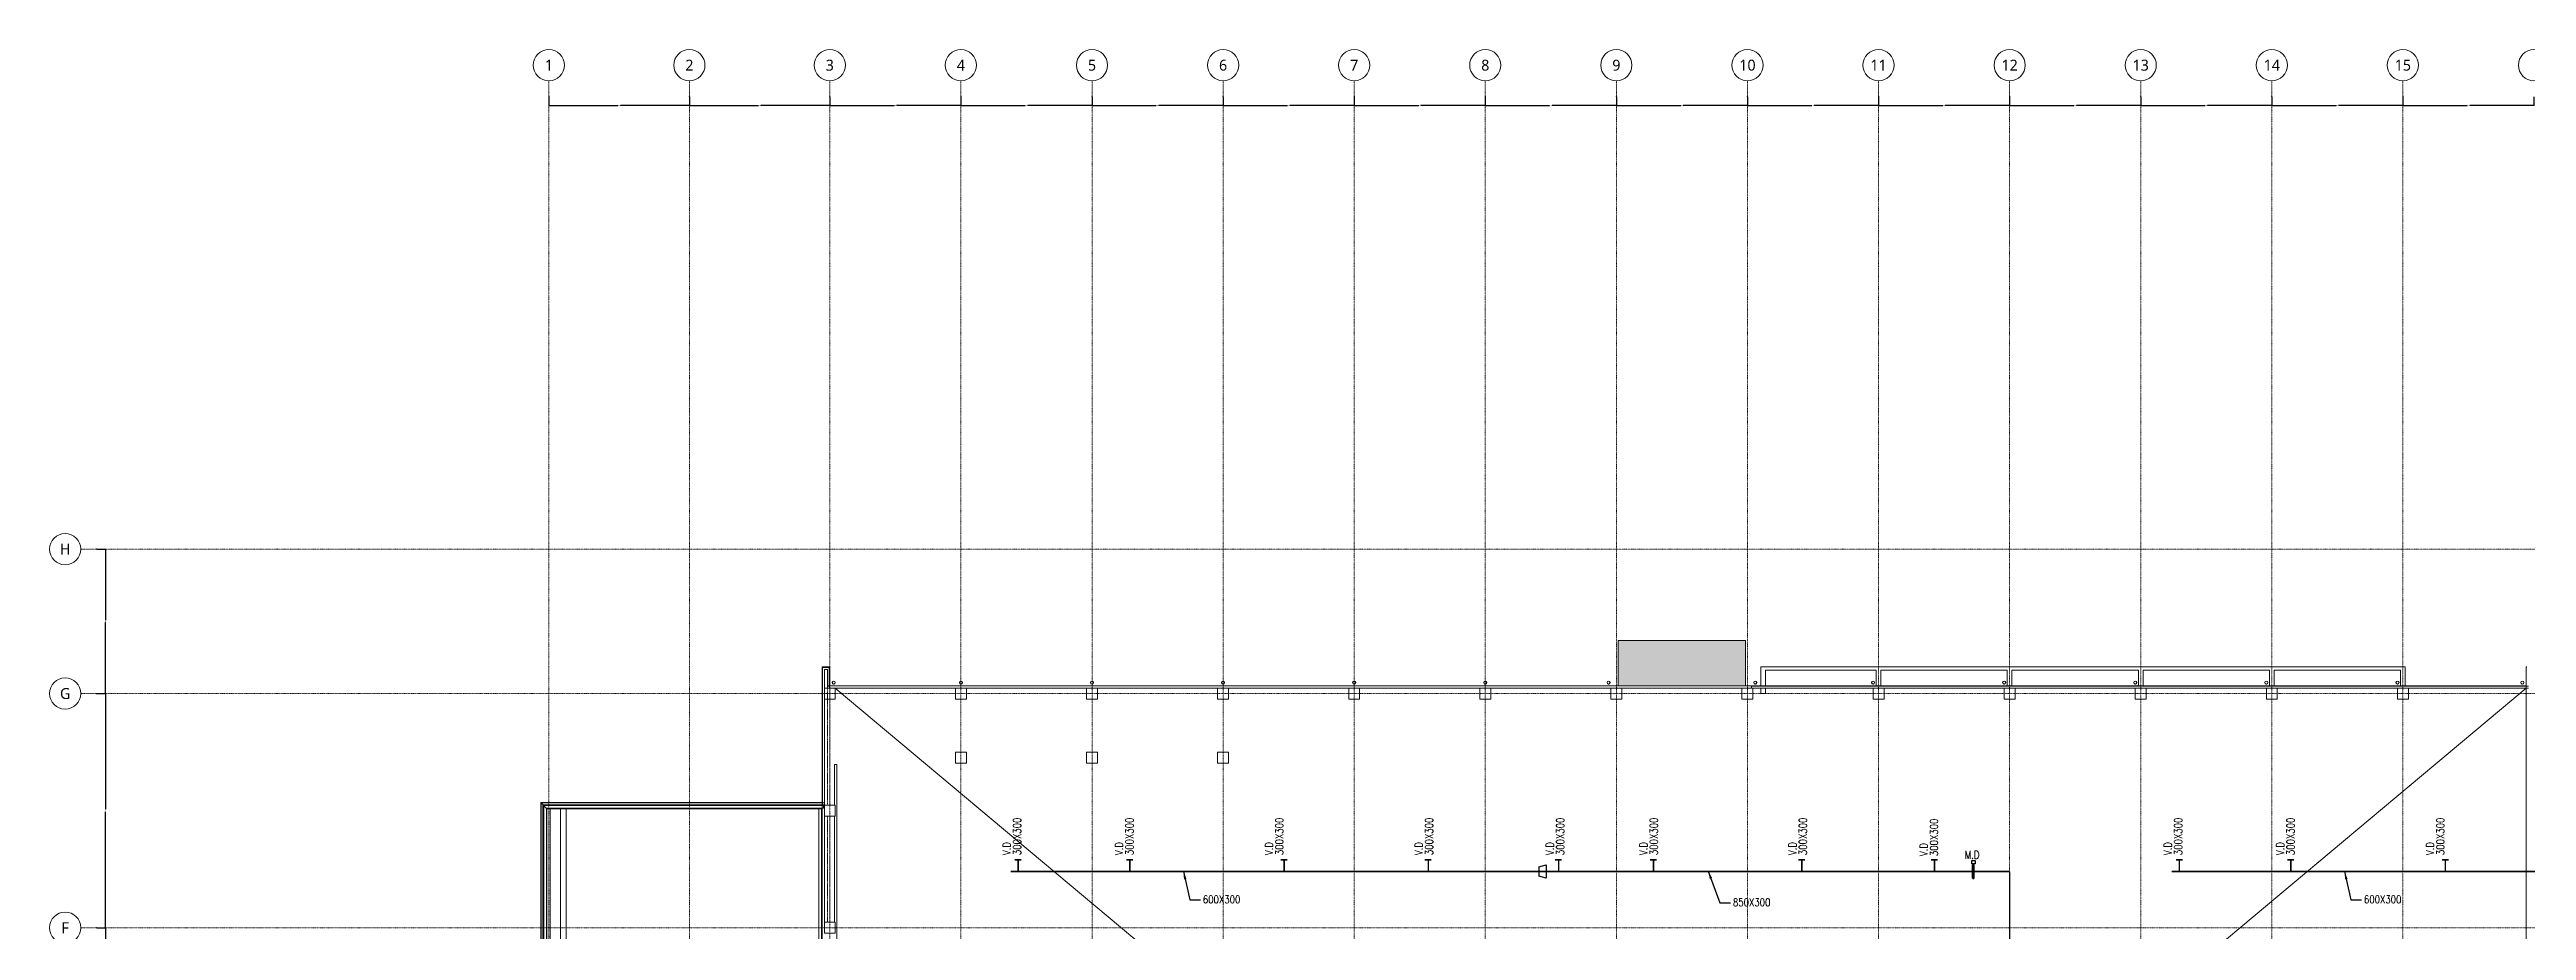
# Model space of a CAD drawing. Extents: x -255138 to 664740, y -29000 to 131250.
# Drawn here: x -32000 to 126718, y 74825 to 131250 of the extents above; entities that cross this region are included whole.
import ezdxf
from ezdxf.enums import TextEntityAlignment as Align

# ---------------------------------------------------------------- set-up
doc = ezdxf.new("R2010")
doc.units = 0
doc.header["$LTSCALE"] = 10
for name, pattern in [('H12PL4$0$JJP_三點線', [0.9, 0.3, -0.15, 0, -0.15, 0, -0.15, 0, -0.15]), ('H12PL4$0$JJP_虛線(退縮線、投影線、地下室範圍、非屬本工程、圖面分區)', [0.45, 0.3, -0.15]), ('XFM1D40-200k$0$HIDDEN2', [0.1875, 0.125, -0.0625])]:
    doc.linetypes.add(name, pattern=pattern)
for name, color, linetype in [('H12PL4$0$A-DIM', 252, 'Continuous'), ('H12PL4$0$A-OBJE-2D', 252, 'Continuous'), ('H12PL4$0$A-OBJE-MEP', 252, 'Continuous'), ('H12PL4$0$A-WALL-EX', 252, 'Continuous'), ('H12PL4$0$A-WALL-IN', 252, 'Continuous'), ('H12PL4$0$Hattch', 252, 'Continuous'), ('H12PL4$0$S-COL', 252, 'Continuous'), ('H12PL4$0$S-FNDN', 252, 'Continuous'), ('H12PL4$0$S-GRID', 252, 'Continuous'), ('H12PL4$0$S-SLAB-SHOW', 252, 'Continuous'), ('XFM1D40-200k$0$M-CWTR-TEXT', 4, 'Continuous'), ('XFM1D40-200k$0$M-HVAC-CMDUCT', 150, 'Continuous'), ('XFM1D40-200k$0$M-HVAC-DAPR', 3, 'Continuous'), ('XFM1D40-200k$0$M-PIPE-TEXT-ARROR', 91, 'Continuous')]:
    doc.layers.add(name, color=color, linetype=linetype)
doc.styles.add('H12PL4$0$dim-txt', font='isocp.shx', dxfattribs={"width": 0.7, "bigfont": 'chineset.shx'})
doc.styles.add('H12PL4$0$Standard', font='', dxfattribs={"width": 0.8})
doc.styles.add('XFM1D40-200k$0$12P7-XCM2P10$0$AA-TXT', font='simplex.shx', dxfattribs={"bigfont": 'china.shx'})
doc.styles.add('XFM1D40-200k$0$STANDARD', font='SIMPLEX', dxfattribs={"bigfont": 'BIGFONT'})
doc.styles.get('H12PL4$0$Standard').set_extended_font_data('Microsoft JhengHei')
doc.dimstyles.new('H12PL4$0$ARCH-dim-200MM', dxfattribs={"dimscale": 200, "dimtxt": 0.3, "dimasz": 0.1, "dimexe": 0.1, "dimexo": 0.1, "dimgap": 0.05, "dimtad": 1, "dimdec": 0, "dimlfac": 10, "dimrnd": 0.5, "dimdsep": 46, "dimtxsty": 'H12PL4$0$dim-txt', "dimblk": 'H12PL4$0$_Dot', "dimcen": 2, "dimclrd": 256, "dimclre": 256, "dimclrt": 256, "dimadec": 0, "dimazin": 0, "dimtfac": 1, "dimtix": 1, "dimtmove": 2, "dimatfit": 3, "dimldrblk": 'H12PL4$0$_OBLIQUE', "dimfxl": 1, "dimtvp": 1, "dimtolj": 1, "dimarcsym": 0})
doc.dimstyles.new('XFM1D40-200k$0$Standard', dxfattribs={"dimtxt": 0.18, "dimasz": 0.18, "dimexe": 0.18, "dimexo": 0.0625, "dimgap": 0.09, "dimtad": 0, "dimtih": 1, "dimtoh": 1, "dimdec": 4, "dimzin": 0, "dimdsep": 46, "dimtxsty": 'XFM1D40-200k$0$STANDARD', "dimcen": 0.09, "dimadec": 0, "dimazin": 0, "dimtfac": 1, "dimtdec": 4, "dimtofl": 0, "dimtmove": 0, "dimatfit": 3, "dimfxl": 1, "dimtolj": 1, "dimtzin": 0, "dimarcsym": 0})

# ---------------------------------------------------------------- blocks, each defined once
blk = doc.blocks.new('*D161')
at = {"layer": 'DEFPOINTS', "color": 0, "linetype": 'Continuous', "transparency": 16777216}
for p in [(-29000, 99250), (-29000, 90000), (-28420, 90000)]:
    blk.add_point(p, dxfattribs=at)
at = {"layer": 'H12PL4$0$A-DIM', "linetype": 'Continuous', "lineweight": -2, "transparency": 16777216}
for p, q in [((-28980, 99250), (-28400, 99250)), ((-28420, 99230), (-28420, 94703)), ((-28420, 90020), (-28420, 94547)), ((-28980, 90000), (-28400, 90000))]:
    blk.add_line(p, q, dxfattribs=at)
at = {"layer": 'H12PL4$0$A-DIM', "linetype": 'Continuous', "lineweight": 0, "transparency": 16777216, "insert": (-28420, 94625), "char_height": 60, "attachment_point": 5, "rotation": 90, "style": 'H12PL4$0$dim-txt'}
blk.add_mtext('\\A1;92500', dxfattribs=at)
blk = doc.blocks.new('H12PL4$0$_Dot')
blk = doc.blocks.new('H12PL4$0$_OBLIQUE')
at = {"color": 0, "linetype": 'ByBlock', "lineweight": -2}
blk.add_line((-0.5, -0.5), (0.5, 0.5), dxfattribs=at)
blk = doc.blocks.new('*D162')
at = {"layer": 'DEFPOINTS', "color": 0, "linetype": 'Continuous', "transparency": 16777216}
for p in [(-29000, 90000), (-29000, 75000), (-28420, 75000)]:
    blk.add_point(p, dxfattribs=at)
at = {"layer": 'H12PL4$0$A-DIM', "linetype": 'Continuous', "lineweight": -2, "transparency": 16777216}
for p, q in [((-28980, 90000), (-28400, 90000)), ((-28420, 89980), (-28420, 82588)), ((-28420, 75020), (-28420, 82412)), ((-28980, 75000), (-28400, 75000))]:
    blk.add_line(p, q, dxfattribs=at)
at = {"layer": 'H12PL4$0$A-DIM', "linetype": 'Continuous', "lineweight": 0, "transparency": 16777216, "insert": (-28420, 82500), "char_height": 60, "attachment_point": 5, "rotation": 90, "style": 'H12PL4$0$dim-txt'}
blk.add_mtext('\\A1;150000', dxfattribs=at)
blk = doc.blocks.new('*D163')
at = {"layer": 'DEFPOINTS', "color": 0, "linetype": 'Continuous', "transparency": 16777216}
for p in [(-29000, 75000), (-29000, 60000), (-28420, 60000)]:
    blk.add_point(p, dxfattribs=at)
at = {"layer": 'H12PL4$0$A-DIM', "linetype": 'Continuous', "lineweight": -2, "transparency": 16777216}
for p, q in [((-28980, 75000), (-28400, 75000)), ((-28420, 74980), (-28420, 67588)), ((-28420, 60020), (-28420, 67412)), ((-28980, 60000), (-28400, 60000))]:
    blk.add_line(p, q, dxfattribs=at)
at = {"layer": 'H12PL4$0$A-DIM', "linetype": 'Continuous', "lineweight": 0, "transparency": 16777216, "insert": (-28420, 67500), "char_height": 60, "attachment_point": 5, "rotation": 90, "style": 'H12PL4$0$dim-txt'}
blk.add_mtext('\\A1;150000', dxfattribs=at)
blk = doc.blocks.new('*D168')
at = {"layer": 'DEFPOINTS', "color": 0, "linetype": 'Continuous', "transparency": 16777216}
for p in [(0, 128250), (9000, 128250), (9000, 127670)]:
    blk.add_point(p, dxfattribs=at)
at = {"layer": 'H12PL4$0$A-DIM', "linetype": 'Continuous', "lineweight": -2, "transparency": 16777216}
for p, q in [((0, 128230), (0, 127650)), ((20, 127670), (4422, 127670)), ((8980, 127670), (4578, 127670)), ((9000, 128230), (9000, 127650))]:
    blk.add_line(p, q, dxfattribs=at)
at = {"layer": 'H12PL4$0$A-DIM', "linetype": 'Continuous', "lineweight": 0, "transparency": 16777216, "insert": (4500, 127670), "char_height": 60, "attachment_point": 5, "style": 'H12PL4$0$dim-txt'}
blk.add_mtext('\\A1;90000', dxfattribs=at)
blk = doc.blocks.new('*D169')
at = {"layer": 'DEFPOINTS', "color": 0, "linetype": 'Continuous', "transparency": 16777216}
for p in [(9000, 128250), (18000, 128250), (18000, 127670)]:
    blk.add_point(p, dxfattribs=at)
at = {"layer": 'H12PL4$0$A-DIM', "linetype": 'Continuous', "lineweight": -2, "transparency": 16777216}
for p, q in [((9000, 128230), (9000, 127650)), ((9020, 127670), (13422, 127670)), ((17980, 127670), (13578, 127670)), ((18000, 128230), (18000, 127650))]:
    blk.add_line(p, q, dxfattribs=at)
at = {"layer": 'H12PL4$0$A-DIM', "linetype": 'Continuous', "lineweight": 0, "transparency": 16777216, "insert": (13500, 127670), "char_height": 60, "attachment_point": 5, "style": 'H12PL4$0$dim-txt'}
blk.add_mtext('\\A1;90000', dxfattribs=at)
blk = doc.blocks.new('*D170')
at = {"layer": 'DEFPOINTS', "color": 0, "linetype": 'Continuous', "transparency": 16777216}
for p in [(18000, 128250), (26400, 128250), (26400, 127670)]:
    blk.add_point(p, dxfattribs=at)
at = {"layer": 'H12PL4$0$A-DIM', "linetype": 'Continuous', "lineweight": -2, "transparency": 16777216}
for p, q in [((18000, 128230), (18000, 127650)), ((18020, 127670), (22121, 127670)), ((26380, 127670), (22279, 127670)), ((26400, 128230), (26400, 127650))]:
    blk.add_line(p, q, dxfattribs=at)
at = {"layer": 'H12PL4$0$A-DIM', "linetype": 'Continuous', "lineweight": 0, "transparency": 16777216, "insert": (22200, 127670), "char_height": 60, "attachment_point": 5, "style": 'H12PL4$0$dim-txt'}
blk.add_mtext('\\A1;84000', dxfattribs=at)
blk = doc.blocks.new('*D171')
at = {"layer": 'DEFPOINTS', "color": 0, "linetype": 'Continuous', "transparency": 16777216}
for p in [(26400, 128250), (34800, 128250), (34800, 127670)]:
    blk.add_point(p, dxfattribs=at)
at = {"layer": 'H12PL4$0$A-DIM', "linetype": 'Continuous', "lineweight": -2, "transparency": 16777216}
for p, q in [((26400, 128230), (26400, 127650)), ((26420, 127670), (30521, 127670)), ((34780, 127670), (30679, 127670)), ((34800, 128230), (34800, 127650))]:
    blk.add_line(p, q, dxfattribs=at)
at = {"layer": 'H12PL4$0$A-DIM', "linetype": 'Continuous', "lineweight": 0, "transparency": 16777216, "insert": (30600, 127670), "char_height": 60, "attachment_point": 5, "style": 'H12PL4$0$dim-txt'}
blk.add_mtext('\\A1;84000', dxfattribs=at)
blk = doc.blocks.new('*D172')
at = {"layer": 'DEFPOINTS', "color": 0, "linetype": 'Continuous', "transparency": 16777216}
for p in [(34800, 128250), (43200, 128250), (43200, 127670)]:
    blk.add_point(p, dxfattribs=at)
at = {"layer": 'H12PL4$0$A-DIM', "linetype": 'Continuous', "lineweight": -2, "transparency": 16777216}
for p, q in [((34800, 128230), (34800, 127650)), ((34820, 127670), (38921, 127670)), ((43180, 127670), (39079, 127670)), ((43200, 128230), (43200, 127650))]:
    blk.add_line(p, q, dxfattribs=at)
at = {"layer": 'H12PL4$0$A-DIM', "linetype": 'Continuous', "lineweight": 0, "transparency": 16777216, "insert": (39000, 127670), "char_height": 60, "attachment_point": 5, "style": 'H12PL4$0$dim-txt'}
blk.add_mtext('\\A1;84000', dxfattribs=at)
blk = doc.blocks.new('*D173')
at = {"layer": 'DEFPOINTS', "color": 0, "linetype": 'Continuous', "transparency": 16777216}
for p in [(43200, 128250), (51600, 128250), (51600, 127670)]:
    blk.add_point(p, dxfattribs=at)
at = {"layer": 'H12PL4$0$A-DIM', "linetype": 'Continuous', "lineweight": -2, "transparency": 16777216}
for p, q in [((43200, 128230), (43200, 127650)), ((43220, 127670), (47321, 127670)), ((51580, 127670), (47479, 127670)), ((51600, 128230), (51600, 127650))]:
    blk.add_line(p, q, dxfattribs=at)
at = {"layer": 'H12PL4$0$A-DIM', "linetype": 'Continuous', "lineweight": 0, "transparency": 16777216, "insert": (47400, 127670), "char_height": 60, "attachment_point": 5, "style": 'H12PL4$0$dim-txt'}
blk.add_mtext('\\A1;84000', dxfattribs=at)
blk = doc.blocks.new('*D174')
at = {"layer": 'DEFPOINTS', "color": 0, "linetype": 'Continuous', "transparency": 16777216}
for p in [(51600, 128250), (60000, 128250), (60000, 127670)]:
    blk.add_point(p, dxfattribs=at)
at = {"layer": 'H12PL4$0$A-DIM', "linetype": 'Continuous', "lineweight": -2, "transparency": 16777216}
for p, q in [((51600, 128230), (51600, 127650)), ((51620, 127670), (55721, 127670)), ((59980, 127670), (55879, 127670)), ((60000, 128230), (60000, 127650))]:
    blk.add_line(p, q, dxfattribs=at)
at = {"layer": 'H12PL4$0$A-DIM', "linetype": 'Continuous', "lineweight": 0, "transparency": 16777216, "insert": (55800, 127670), "char_height": 60, "attachment_point": 5, "style": 'H12PL4$0$dim-txt'}
blk.add_mtext('\\A1;84000', dxfattribs=at)
blk = doc.blocks.new('*D175')
at = {"layer": 'DEFPOINTS', "color": 0, "linetype": 'Continuous', "transparency": 16777216}
for p in [(60000, 128250), (68400, 128250), (68400, 127670)]:
    blk.add_point(p, dxfattribs=at)
at = {"layer": 'H12PL4$0$A-DIM', "linetype": 'Continuous', "lineweight": -2, "transparency": 16777216}
for p, q in [((60000, 128230), (60000, 127650)), ((60020, 127670), (64121, 127670)), ((68380, 127670), (64279, 127670)), ((68400, 128230), (68400, 127650))]:
    blk.add_line(p, q, dxfattribs=at)
at = {"layer": 'H12PL4$0$A-DIM', "linetype": 'Continuous', "lineweight": 0, "transparency": 16777216, "insert": (64200, 127670), "char_height": 60, "attachment_point": 5, "style": 'H12PL4$0$dim-txt'}
blk.add_mtext('\\A1;84000', dxfattribs=at)
blk = doc.blocks.new('*D176')
at = {"layer": 'DEFPOINTS', "color": 0, "linetype": 'Continuous', "transparency": 16777216}
for p in [(68400, 128250), (76800, 128250), (76800, 127670)]:
    blk.add_point(p, dxfattribs=at)
at = {"layer": 'H12PL4$0$A-DIM', "linetype": 'Continuous', "lineweight": -2, "transparency": 16777216}
for p, q in [((68400, 128230), (68400, 127650)), ((68420, 127670), (72521, 127670)), ((76780, 127670), (72679, 127670)), ((76800, 128230), (76800, 127650))]:
    blk.add_line(p, q, dxfattribs=at)
at = {"layer": 'H12PL4$0$A-DIM', "linetype": 'Continuous', "lineweight": 0, "transparency": 16777216, "insert": (72600, 127670), "char_height": 60, "attachment_point": 5, "style": 'H12PL4$0$dim-txt'}
blk.add_mtext('\\A1;84000', dxfattribs=at)
blk = doc.blocks.new('*D177')
at = {"layer": 'DEFPOINTS', "color": 0, "linetype": 'Continuous', "transparency": 16777216}
for p in [(76800, 128250), (85200, 128250), (85200, 127670)]:
    blk.add_point(p, dxfattribs=at)
at = {"layer": 'H12PL4$0$A-DIM', "linetype": 'Continuous', "lineweight": -2, "transparency": 16777216}
for p, q in [((76800, 128230), (76800, 127650)), ((76820, 127670), (80921, 127670)), ((85180, 127670), (81079, 127670)), ((85200, 128230), (85200, 127650))]:
    blk.add_line(p, q, dxfattribs=at)
at = {"layer": 'H12PL4$0$A-DIM', "linetype": 'Continuous', "lineweight": 0, "transparency": 16777216, "insert": (81000, 127670), "char_height": 60, "attachment_point": 5, "style": 'H12PL4$0$dim-txt'}
blk.add_mtext('\\A1;84000', dxfattribs=at)
blk = doc.blocks.new('*D178')
at = {"layer": 'DEFPOINTS', "color": 0, "linetype": 'Continuous', "transparency": 16777216}
for p in [(85200, 128250), (93600, 128250), (93600, 127670)]:
    blk.add_point(p, dxfattribs=at)
at = {"layer": 'H12PL4$0$A-DIM', "linetype": 'Continuous', "lineweight": -2, "transparency": 16777216}
for p, q in [((85200, 128230), (85200, 127650)), ((85220, 127670), (89321, 127670)), ((93580, 127670), (89479, 127670)), ((93600, 128230), (93600, 127650))]:
    blk.add_line(p, q, dxfattribs=at)
at = {"layer": 'H12PL4$0$A-DIM', "linetype": 'Continuous', "lineweight": 0, "transparency": 16777216, "insert": (89400, 127670), "char_height": 60, "attachment_point": 5, "style": 'H12PL4$0$dim-txt'}
blk.add_mtext('\\A1;84000', dxfattribs=at)
blk = doc.blocks.new('*D179')
at = {"layer": 'DEFPOINTS', "color": 0, "linetype": 'Continuous', "transparency": 16777216}
for p in [(93600, 128250), (102000, 128250), (102000, 127670)]:
    blk.add_point(p, dxfattribs=at)
at = {"layer": 'H12PL4$0$A-DIM', "linetype": 'Continuous', "lineweight": -2, "transparency": 16777216}
for p, q in [((93600, 128230), (93600, 127650)), ((93620, 127670), (97721, 127670)), ((101980, 127670), (97879, 127670)), ((102000, 128230), (102000, 127650))]:
    blk.add_line(p, q, dxfattribs=at)
at = {"layer": 'H12PL4$0$A-DIM', "linetype": 'Continuous', "lineweight": 0, "transparency": 16777216, "insert": (97800, 127670), "char_height": 60, "attachment_point": 5, "style": 'H12PL4$0$dim-txt'}
blk.add_mtext('\\A1;84000', dxfattribs=at)
blk = doc.blocks.new('*D180')
at = {"layer": 'DEFPOINTS', "color": 0, "linetype": 'Continuous', "transparency": 16777216}
for p in [(102000, 128250), (110400, 128250), (110400, 127670)]:
    blk.add_point(p, dxfattribs=at)
at = {"layer": 'H12PL4$0$A-DIM', "linetype": 'Continuous', "lineweight": -2, "transparency": 16777216}
for p, q in [((102000, 128230), (102000, 127650)), ((102020, 127670), (106121, 127670)), ((110380, 127670), (106279, 127670)), ((110400, 128230), (110400, 127650))]:
    blk.add_line(p, q, dxfattribs=at)
at = {"layer": 'H12PL4$0$A-DIM', "linetype": 'Continuous', "lineweight": 0, "transparency": 16777216, "insert": (106200, 127670), "char_height": 60, "attachment_point": 5, "style": 'H12PL4$0$dim-txt'}
blk.add_mtext('\\A1;84000', dxfattribs=at)
blk = doc.blocks.new('*D181')
at = {"layer": 'DEFPOINTS', "color": 0, "linetype": 'Continuous', "transparency": 16777216}
for p in [(110400, 128250), (118800, 128250), (118800, 127670)]:
    blk.add_point(p, dxfattribs=at)
at = {"layer": 'H12PL4$0$A-DIM', "linetype": 'Continuous', "lineweight": -2, "transparency": 16777216}
for p, q in [((110400, 128230), (110400, 127650)), ((110420, 127670), (114521, 127670)), ((118780, 127670), (114679, 127670)), ((118800, 128230), (118800, 127650))]:
    blk.add_line(p, q, dxfattribs=at)
at = {"layer": 'H12PL4$0$A-DIM', "linetype": 'Continuous', "lineweight": 0, "transparency": 16777216, "insert": (114600, 127670), "char_height": 60, "attachment_point": 5, "style": 'H12PL4$0$dim-txt'}
blk.add_mtext('\\A1;84000', dxfattribs=at)
blk = doc.blocks.new('*D182')
at = {"layer": 'DEFPOINTS', "color": 0, "linetype": 'Continuous', "transparency": 16777216}
for p in [(118800, 128250), (127200, 128250), (127200, 127670)]:
    blk.add_point(p, dxfattribs=at)
at = {"layer": 'H12PL4$0$A-DIM', "linetype": 'Continuous', "lineweight": -2, "transparency": 16777216}
for p, q in [((118800, 128230), (118800, 127650)), ((118820, 127670), (122921, 127670)), ((127180, 127670), (123079, 127670)), ((127200, 128230), (127200, 127650))]:
    blk.add_line(p, q, dxfattribs=at)
at = {"layer": 'H12PL4$0$A-DIM', "linetype": 'Continuous', "lineweight": 0, "transparency": 16777216, "insert": (123000, 127670), "char_height": 60, "attachment_point": 5, "style": 'H12PL4$0$dim-txt'}
blk.add_mtext('\\A1;84000', dxfattribs=at)
blk = doc.blocks.new('XFM1D40-200k$0$H-PD')
at = {"layer": 'XFM1D40-200k$0$M-HVAC-DAPR', "ltscale": 0.5}
blk.add_lwpolyline([(-5.5, 11.1), (-5.5, 0), (5.5, 0), (5.5, 11.1)], close=True, dxfattribs=at)
blk = doc.blocks.new('H12PL4')
at = {"layer": 'H12PL4$0$Hattch', "linetype": 'Continuous', "lineweight": 0}
blk.add_hatch(color=256, dxfattribs=at).paths.add_polyline_path([(68520, 93390), (68520, 90500), (76680, 90500), (76680, 93390)])
at = {"layer": 'H12PL4$0$A-OBJE-2D', "lineweight": 0}
for p, q in [((18350, -350), (126700, 90350)), ((126700, -350), (18350, 90350))]:
    blk.add_line(p, q, dxfattribs=at)
at = {"layer": 'H12PL4$0$A-OBJE-MEP', "lineweight": 0, "flags": 128}
for points in [[(18345, 90700, 1), (18155, 90700, 1)], [(26495, 90700, 1), (26305, 90700, 1)], [(34895, 90700, 1), (34705, 90700, 1)], [(43295, 90700, 1), (43105, 90700, 1)], [(51695, 90700, 1), (51505, 90700, 1)], [(60095, 90700, 1), (59905, 90700, 1)], [(67995, 90700, 1), (67805, 90700, 1)], [(77395, 90700, 1), (77205, 90700, 1)], [(84945, 90700, 1), (84755, 90700, 1)], [(93345, 90700, 1), (93155, 90700, 1)], [(101745, 90700, 1), (101555, 90700, 1)], [(110145, 90700, 1), (109955, 90700, 1)], [(118545, 90700, 1), (118355, 90700, 1)], [(126545, 90700, 1), (126355, 90700, 1)]]:
    blk.add_lwpolyline(points, format="xyb", close=True, dxfattribs=at)
at = {"layer": 'H12PL4$0$A-OBJE-MEP', "lineweight": 0}
for centre in [(18250, 90700), (26400, 90700), (34800, 90700), (43200, 90700), (51600, 90700), (60000, 90700), (67900, 90700), (77300, 90700), (84850, 90700), (93250, 90700), (101650, 90700), (110050, 90700), (118450, 90700), (126450, 90700)]:
    blk.add_circle(centre, 100, dxfattribs=at)
at = {"layer": 'H12PL4$0$A-WALL-EX', "lineweight": 0}
for p, q in [((17650, 91665), (17535, 91665)), ((17650, 91665), (17535, 91665)), ((17535, 83000), (17535, 91665)), ((17650, 91665), (17850, 91665)), ((17965, 91665), (17850, 91665)), ((17965, 91665), (17850, 91665)), ((17965, 91665), (17965, 90500)), ((77050, 90465), (126700, 90465)), ((126700, 90465), (126735, 90465)), ((17500, 83000), (17535, 83000)), ((17500, 83000), (17535, 83000)), ((17535, 83000), (17535, 82880)), ((17535, 83000), (17535, 82880)), ((17535, 82972), (17535, 83000)), ((17535, 82972), (17535, 83000)), ((17535, 82880), (17535, 82972)), ((17535, 82880), (17535, 82972)), ((17535, 82880), (17535, 82972)), ((17535, 82880), (17650, 82880)), ((17535, 82880), (17650, 82880)), ((17650, 82880), (17650, 83000)), ((17650, 82880), (17650, 83000))]:
    blk.add_line(p, q, dxfattribs=at)
at = {"layer": 'H12PL4$0$A-WALL-EX', "lineweight": 0, "flags": 128}
for points in [[(17500, -2650), (17500, 91700)], [(17500, -2650), (17500, 91700)], [(17500, -2650), (17500, 91700)], [(17500, -2650), (17500, 91700)], [(17500, 83000), (17500, 91700)], [(17500, 83000), (17500, 91700)], [(17500, 91700), (17535, 91700)], [(17500, 91700), (17500, 83000)], [(17965, 91700), (17535, 91700)], [(17650, 91550), (17850, 91550)], [(17650, 82880), (17650, 91550)], [(17850, 91550), (17850, 90500)], [(17965, 90500), (17850, 90500)], [(18000, 91700), (17965, 91700)], [(17982.5, 90500), (17965, 90500)], [(17982.5, 90500), (17982.5, 90350)], [(18000, 90500), (18000, 91700)], [(18000, 90500), (68150, 90500)], [(18000, 90500), (126700, 90500)], [(77050, 90500), (18000, 90500)], [(77050, 90500), (126700, 90500)], [(77050, 90500), (126700, 90500)], [(126700, 90500), (77050, 90500)], [(126700, 91700), (126735, 91700)], [(126700, 91700), (126700, 90500)], [(126850, 90482.5), (126700, 90482.5)], [(126700, 90482.5), (126700, -482.5)], [(17850, 90350), (17965, 90350)], [(17850, 90350), (17965, 90350)], [(18350, 90350), (26050, 90350)], [(26750, 90350), (34450, 90350)], [(35150, 90350), (42850, 90350)], [(43550, 90350), (51250, 90350)], [(51950, 90350), (59650, 90350)], [(60350, 90350), (68050, 90350)], [(68750, 90350), (76450, 90350)], [(77050, 90465), (77050, 90350)], [(77050, 90350), (77050, 90465)], [(77050, 90350), (126850, 90350)], [(-525, 83025), (-125, 82625)], [(-525, -2675), (-525, 83025)], [(-525, 83025), (17500, 83025)], [(-500, 83000), (-380, 83000)], [(-500, 83000), (-500, -2650)], [(17500, 83000), (-380, 83000)], [(-380, 82880), (17535, 82880)], [(-380, -2530), (-380, 82880)], [(-330, 82830), (-150, 82830)], [(-330, 82830), (-330, -2480)], [(17600, 82830), (-150, 82830)], [(-150, 82650), (17600, 82650)], [(-150, -2300), (-150, 82650)], [(-125, -2275), (-125, 82625)], [(-125, 82625), (17500, 82625)], [(17500, 83025), (17500, 82625)], [(17650, 83000), (17500, 83000)], [(17500, 83000), (17500, -2615)], [(17650, 82880), (17535, 82880)], [(17650, 82880), (17535, 82880)], [(17600, 82650), (17600, 82830)], [(17650, 82850), (17650, 83000)], [(17650, 75350), (17650, 82150)]]:
    blk.add_lwpolyline(points, dxfattribs=at)
at = {"layer": 'H12PL4$0$A-WALL-EX', "linetype": 'H12PL4$0$JJP_虛線(退縮線、投影線、地下室範圍、非屬本工程、圖面分區)', "lineweight": 0, "flags": 128}
for points in [[(18000, 90475), (17850, 90475)], [(17850, 90475), (17850, 82850)], [(18000, 82850), (18000, 90475)], [(17850, 82150), (17850, 75350)], [(18000, 75350), (18000, 82150)]]:
    blk.add_lwpolyline(points, dxfattribs=at)
at = {"layer": 'H12PL4$0$A-WALL-IN', "lineweight": 0, "flags": 128}
for points in [[(18300, 85450), (18300, 82850)], [(18450, 85450), (18300, 85450)], [(18450, -465.1), (18450, 85450)], [(18300, 82150), (18300, 75350)]]:
    blk.add_lwpolyline(points, dxfattribs=at)
at = {"layer": 'H12PL4$0$S-COL', "lineweight": 0, "flags": 128}
for points in [[(17650, 89650), (18350, 89650), (18350, 90350), (17650, 90350)], [(77050, 90350), (76450, 90350), (76450, 89650), (77150, 89650), (77150, 90350)], [(84850, 90350), (84850, 89650), (85550, 89650), (85550, 90350)], [(93250, 90350), (93250, 89650), (93950, 89650), (93950, 90350)], [(101650, 90350), (101650, 89650), (102350, 89650), (102350, 90350)], [(110050, 90350), (110050, 89650), (110750, 89650), (110750, 90350)], [(118450, 90350), (118450, 89650), (119150, 89650), (119150, 90350)]]:
    blk.add_lwpolyline(points, dxfattribs=at)
for points in [[(26050, 89650), (26750, 89650), (26750, 90350), (26050, 90350)], [(34450, 89650), (35150, 89650), (35150, 90350), (34450, 90350)], [(42850, 89650), (43550, 89650), (43550, 90350), (42850, 90350)], [(51250, 89650), (51950, 89650), (51950, 90350), (51250, 90350)], [(59650, 89650), (60350, 89650), (60350, 90350), (59650, 90350)], [(68050, 89650), (68750, 89650), (68750, 90350), (68050, 90350)], [(26050, 85550), (26750, 85550), (26750, 86250), (26050, 86250)], [(34450, 85550), (35150, 85550), (35150, 86250), (34450, 86250)], [(42850, 85550), (43550, 85550), (43550, 86250), (42850, 86250)], [(17650, 82150), (18350, 82150), (18350, 82850), (17650, 82850)], [(17650, 74650), (18350, 74650), (18350, 75350), (17650, 75350)]]:
    blk.add_lwpolyline(points, close=True, dxfattribs=at)
at = {"layer": 'H12PL4$0$S-FNDN', "lineweight": 0, "flags": 128}
for points in [[(77950, 91700), (77650, 91700)], [(77650, 91700), (77650, 90465)], [(77950, 91700), (93450, 91700)], [(77950, 91500), (77950, 90465)], [(77950, 91500), (85050, 91500)], [(85050, 91500), (85050, 90465)], [(85350, 91500), (93450, 91500)], [(85350, 91500), (85350, 90465)], [(93750, 91700), (93450, 91700)], [(93450, 91500), (93450, 90465)], [(93750, 91700), (101850, 91700)], [(93750, 91500), (93750, 90465)], [(93750, 91500), (101850, 91500)], [(102150, 91700), (101850, 91700)], [(101850, 91500), (101850, 90465)], [(102150, 91700), (110250, 91700)], [(102150, 91500), (102150, 90465)], [(102150, 91500), (110250, 91500)], [(110550, 91700), (110250, 91700)], [(110250, 91500), (110250, 90465)], [(110550, 91700), (118650, 91700)], [(110550, 91500), (110550, 90465)], [(110550, 91500), (118650, 91500)], [(118950, 91700), (118650, 91700)], [(118650, 91500), (118650, 90465)], [(118950, 91700), (118950, 90465)], [(77650, 90465), (77950, 90465)], [(77650, 90350), (77950, 90350)], [(77650, 90350), (77650, 90000)], [(77950, 90000), (77650, 90000)], [(77950, 90350), (77950, 90000)], [(85050, 90465), (85350, 90465)], [(93450, 90465), (93750, 90465)], [(101850, 90465), (102150, 90465)], [(110250, 90465), (110550, 90465)], [(118650, 90465), (118950, 90465)]]:
    blk.add_lwpolyline(points, dxfattribs=at)
at = {"layer": 'H12PL4$0$S-GRID', "linetype": 'H12PL4$0$JJP_三點線', "lineweight": 0}
for p, q in [((0, 128250), (0, 129250)), ((9000, 128250), (9000, 129250)), ((18000, 128250), (18000, 129250)), ((26400, 128250), (26400, 129250)), ((34800, 128250), (34800, 129250)), ((43200, 128250), (43200, 129250)), ((51600, 128250), (51600, 129250)), ((60000, 128250), (60000, 129250)), ((68400, 128250), (68400, 129250)), ((76800, 128250), (76800, 129250)), ((85200, 128250), (85200, 129250)), ((93600, 128250), (93600, 129250)), ((102000, 128250), (102000, 129250)), ((110400, 128250), (110400, 129250)), ((118800, 128250), (118800, 129250)), ((0, 128250), (0, -28000)), ((9000, 128250), (9000, -28000)), ((18000, 128250), (18000, -28000)), ((26400, 128250), (26400, -28000)), ((34800, 128250), (34800, -28000)), ((43200, 128250), (43200, -28000)), ((51600, 128250), (51600, -28000)), ((60000, 128250), (60000, -28000)), ((68400, 128250), (68400, -28000)), ((76800, 128250), (76800, -28000)), ((85200, 128250), (85200, -28000)), ((93600, 128250), (93600, -28000)), ((102000, 128250), (102000, -28000)), ((110400, 128250), (110400, -28000)), ((118800, 128250), (118800, -28000)), ((-29000, 99250), (-30000, 99250)), ((-29000, 99250), (289600, 99250)), ((-29000, 90000), (-30000, 90000)), ((-29000, 90000), (289600, 90000)), ((-29000, 75000), (-30000, 75000)), ((-29000, 75000), (289600, 75000))]:
    blk.add_line(p, q, dxfattribs=at)
at = {"layer": 'H12PL4$0$S-GRID', "lineweight": 0}
for centre in [(0, 130250), (9000, 130250), (18000, 130250), (26400, 130250), (34800, 130250), (43200, 130250), (51600, 130250), (60000, 130250), (68400, 130250), (76800, 130250), (85200, 130250), (93600, 130250), (102000, 130250), (110400, 130250), (118800, 130250), (127200, 130250), (-31000, 99250), (-31000, 90000), (-31000, 75000)]:
    blk.add_circle(centre, 1000, dxfattribs=at)
at = {"layer": 'H12PL4$0$S-GRID', "linetype": 'H12PL4$0$JJP_三點線', "lineweight": 0}
for p in [(0, 128250), (0, 128250), (9000, 128250), (9000, 128250), (18000, 128250), (18000, 128250), (26400, 128250), (26400, 128250), (34800, 128250), (34800, 128250), (43200, 128250), (43200, 128250), (51600, 128250), (51600, 128250), (60000, 128250), (60000, 128250), (68400, 128250), (68400, 128250), (76800, 128250), (76800, 128250), (85200, 128250), (85200, 128250), (93600, 128250), (93600, 128250), (102000, 128250), (102000, 128250), (110400, 128250), (110400, 128250), (118800, 128250), (118800, 128250), (-29000, 99250), (-29000, 99250), (-29000, 90000), (-29000, 90000), (-29000, 75000), (-29000, 75000)]:
    blk.add_point(p, dxfattribs=at)
at = {"layer": 'H12PL4$0$S-SLAB-SHOW', "lineweight": 0}
for p, q in [((90, -2300), (90, 82649.75)), ((750, -2300), (750, 82649.75)), ((1100, -2300), (1100, 82649.75)), ((17300, -2300), (17300, 82649.75))]:
    blk.add_line(p, q, dxfattribs=at)
at = {"layer": 'H12PL4$0$S-SLAB-SHOW', "lineweight": 0, "flags": 128}
blk.add_lwpolyline([(68520, 93390), (68520, 90500), (76680, 90500), (76680, 93390)], close=True, dxfattribs=at)
for points in [[(-150, 82649.75), (-150, -2300)], [(90, 82649.75), (-150, 82649.75)], [(750, 82649.75), (90, 82649.75)], [(1100, 82649.75), (750, 82649.75)], [(17300, 82649.75), (1100, 82649.75)], [(17470, 82649.75), (17300, 82649.75)], [(17470, -2300), (17470, 82649.75)]]:
    blk.add_lwpolyline(points, dxfattribs=at)
at = {"layer": 'H12PL4$0$S-GRID', "style": 'H12PL4$0$Standard'}
for s, p in [('1', (0, 130602.36)), ('2', (9000, 130600)), ('3', (18000, 130600)), ('4', (26400, 130600)), ('5', (34800, 130600)), ('6', (43200, 130600)), ('7', (51600, 130600)), ('8', (60000, 130600)), ('9', (68400, 130600)), ('10', (76800, 130602.36)), ('11', (85200, 130602.36)), ('12', (93600, 130602.36)), ('13', (102000, 130602.36)), ('14', (110400, 130602.36)), ('15', (118800, 130602.36)), ('H', (-31000, 99600)), ('G', (-31000, 90350)), ('F', (-31000, 75350))]:
    blk.add_text(s, height=700, dxfattribs=at).set_placement(p, align=Align.TOP_CENTER)
at = {"layer": 'H12PL4$0$A-DIM', "linetype": 'Continuous', "lineweight": 0}
for base, p1, p2, picture, middle in [((9000, 127670), (0, 128250), (9000, 128250), '*D168', (4500, 127670)), ((18000, 127670), (9000, 128250), (18000, 128250), '*D169', (13500, 127670)), ((26400, 127670), (18000, 128250), (26400, 128250), '*D170', (22200, 127670)), ((34800, 127670), (26400, 128250), (34800, 128250), '*D171', (30600, 127670)), ((43200, 127670), (34800, 128250), (43200, 128250), '*D172', (39000, 127670)), ((51600, 127670), (43200, 128250), (51600, 128250), '*D173', (47400, 127670)), ((60000, 127670), (51600, 128250), (60000, 128250), '*D174', (55800, 127670)), ((68400, 127670), (60000, 128250), (68400, 128250), '*D175', (64200, 127670)), ((76800, 127670), (68400, 128250), (76800, 128250), '*D176', (72600, 127670)), ((85200, 127670), (76800, 128250), (85200, 128250), '*D177', (81000, 127670)), ((93600, 127670), (85200, 128250), (93600, 128250), '*D178', (89400, 127670)), ((102000, 127670), (93600, 128250), (102000, 128250), '*D179', (97800, 127670)), ((110400, 127670), (102000, 128250), (110400, 128250), '*D180', (106200, 127670)), ((118800, 127670), (110400, 128250), (118800, 128250), '*D181', (114600, 127670)), ((127200, 127670), (118800, 128250), (127200, 128250), '*D182', (123000, 127670))]:
    dim = blk.add_linear_dim(base=base, p1=p1, p2=p2, dimstyle='H12PL4$0$ARCH-dim-200MM', dxfattribs=at)
    dim.commit()
    dim.dimension.update_dxf_attribs({"geometry": picture, "text_midpoint": middle, "dimtype": 128})
for base, p1, p2, picture, middle in [((-28420, 90000), (-29000, 99250), (-29000, 90000), '*D161', (-28420, 94625)), ((-28420, 75000), (-29000, 90000), (-29000, 75000), '*D162', (-28420, 82500)), ((-28420, 60000), (-29000, 75000), (-29000, 60000), '*D163', (-28420, 67500))]:
    dim = blk.add_linear_dim(base=base, p1=p1, p2=p2, angle=270, dimstyle='H12PL4$0$ARCH-dim-200MM', dxfattribs=at)
    dim.commit()
    dim.dimension.update_dxf_attribs({"geometry": picture, "text_midpoint": middle, "dimtype": 128, "text_rotation": 90})
blk = doc.blocks.new('XFM1D40-200k')
at = {"layer": 'XFM1D40-200k$0$M-HVAC-CMDUCT'}
for p, q in [((63426, 78900, 0), (63892, 79025, 0)), ((63426, 78900, 0), (63426, 78300, 0)), ((63892, 78175, 0), (63426, 78300, 0)), ((63892, 79025, 0), (63892, 78175, 0)), ((91231, 78175, 0), (91231, 79025, 0))]:
    blk.add_line(p, q, dxfattribs=at)
at = {"layer": 'XFM1D40-200k$0$M-HVAC-CMDUCT', "const_width": 100, "elevation": 0}
for points in [[(29852, 79347), (30279, 79347)], [(30075, 78604), (30075, 79311)], [(37002, 79347), (37429, 79347)], [(37225, 78604), (37225, 79311)], [(46896, 79347), (47323, 79347)], [(47119, 78604), (47119, 79311)], [(56126, 79347), (56552, 79347)], [(56349, 78604), (56349, 79311)], [(64477, 79347), (64904, 79347)], [(64700, 78604), (64700, 79311)], [(70557, 79347), (70984, 79347)], [(70780, 78604), (70780, 79311)], [(80059, 79347), (80485, 79347)], [(80282, 78604), (80282, 79311)], [(88567, 79347), (88993, 79347)], [(88790, 78604), (88790, 79311)], [(104252, 79347), (104679, 79347)], [(104475, 78604), (104475, 79311)], [(93600, 78600), (29592, 78600)], [(93600, 67450), (93600, 78600)], [(168000, 78600), (103992, 78600)]]:
    blk.add_lwpolyline(points, dxfattribs=at)
at = {"layer": 'XFM1D40-200k$0$M-HVAC-CMDUCT', "const_width": 100}
for points in [[(111402, 79347), (111829, 79347)], [(111625, 78604), (111625, 79311)], [(121296, 79347), (121723, 79347)], [(121519, 78604), (121519, 79311)]]:
    blk.add_lwpolyline(points, dxfattribs=at)
at = {"layer": 'XFM1D40-200k$0$M-HVAC-DAPR', "linetype": 'XFM1D40-200k$0$HIDDEN2', "ltscale": 0.5}
blk.add_line((91281, 78115, 0), (91281, 79085, 0), dxfattribs=at)
at = {"layer": 'XFM1D40-200k$0$M-HVAC-DAPR', "ltscale": 0.5, "elevation": 0}
blk.add_lwpolyline([(91331, 79025), (91231, 79025), (91231, 78175), (91331, 78175)], close=True, dxfattribs=at)
at = {"layer": 'XFM1D40-200k$0$M-HVAC-DAPR', "ltscale": 0.5, "xscale": -20, "yscale": 20, "zscale": 20}
blk.add_blockref('XFM1D40-200k$0$H-PD', (91281, 79085, 0), dxfattribs=at)
at = {"layer": 'XFM1D40-200k$0$M-CWTR-TEXT', "style": 'XFM1D40-200k$0$12P7-XCM2P10$0$AA-TXT', "width": 0.8}
for s, p in [('300X300', (30001, 79648, 0)), ('300X300', (37201, 79648, 0)), ('300X300', (46801, 79648, 0)), ('300X300', (56401, 79648, 0)), ('300X300', (64801, 79648, 0)), ('300X300', (70801, 79648, 0)), ('300X300', (80351, 79648, 0)), ('300X300', (88751, 79585, 0)), ('300X300', (104401, 79648, 0)), ('300X300', (111601, 79648, 0)), ('300X300', (121201, 79648, 0)), ('V.D', (29335, 79648, 0)), ('V.D', (36535, 79648, 0)), ('V.D', (46135, 79648, 0)), ('V.D', (55735, 79648, 0)), ('V.D', (64135, 79648, 0)), ('V.D', (70135, 79648, 0)), ('V.D', (79685, 79648, 0)), ('V.D', (88085, 79585, 0)), ('V.D', (103735, 79648, 0)), ('V.D', (110935, 79648, 0)), ('V.D', (120535, 79648, 0))]:
    blk.add_text(s, height=500, rotation=90, dxfattribs=at).set_placement(p, align=Align.MIDDLE_LEFT)
for s, p in [('M.D', (90727, 79667, 0)), ('600X300', (41904, 76812, 0)), ('850X300', (75871, 76628, 0)), ('600X300', (116304, 76812, 0))]:
    blk.add_text(s, height=500, dxfattribs=at).set_placement(p, align=Align.MIDDLE_LEFT)
at = {"layer": 'XFM1D40-200k$0$M-PIPE-TEXT-ARROR'}
for points in [[(40664, 78600, 0), (41063, 76778, 0), (41750, 76778, 0)], [(74287, 78625, 0), (75031, 76594, 0), (75717, 76594, 0)], [(115064, 78600, 0), (115463, 76778, 0), (116150, 76778, 0)]]:
    blk.add_leader(points, dimstyle='XFM1D40-200k$0$Standard', override={"dimasz": 500}, dxfattribs=at)

msp = doc.modelspace()

# ---------------------------------------------------------------- block references
msp.add_blockref('H12PL4', (0, 0))

# ---------------------------------------------------------------- next in the draw order: block references
msp.add_blockref('XFM1D40-200k', (0, 0))

doc.saveas('drawing.dxf')
